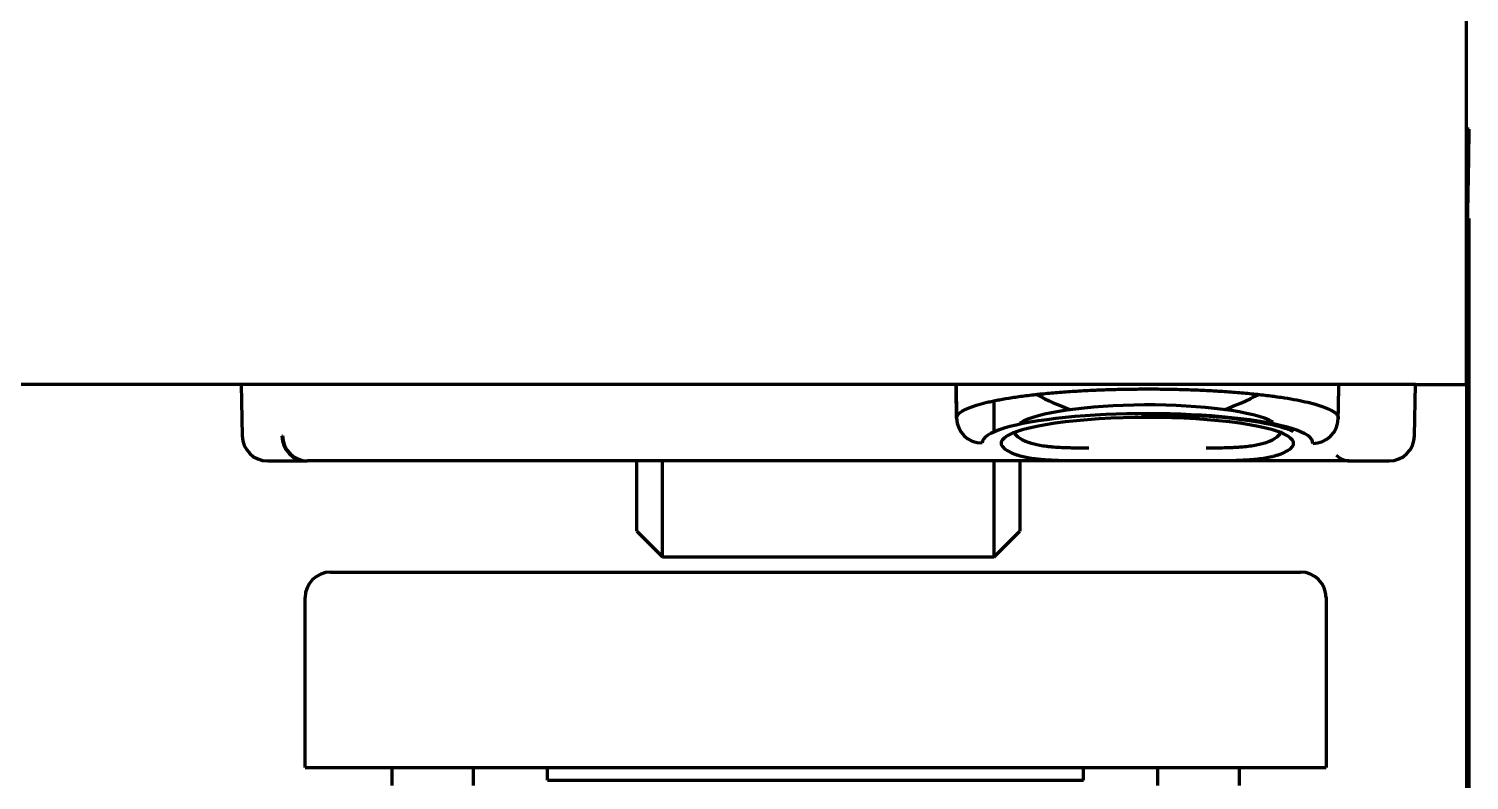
# Model space of a CAD drawing. Header units: inches. Extents: x -3055 to 7244, y 299 to 5591.
# Drawn here: x 3632.8 to 3689.2, y 2145.1 to 2174.6 of the extents above; entities that cross this region are included whole.
import ezdxf

# ---------------------------------------------------------------- set-up
doc = ezdxf.new("R2010")
doc.units = ezdxf.units.IN

msp = doc.modelspace()

# ---------------------------------------------------------------- linework, layer by layer
at = {"linetype": 'Continuous', "lineweight": 70}
for p, q in [((3689.119, 2160.627), (3689.119, 3808.627)), ((3689.223, 2170.627), (3689.119, 2170.627)), ((3689.203, 2169.455), (3689.223, 2170.627)), ((3689.119, 2164.627), (3689.203, 2169.455)), ((3689.162, 2167.123), (3689.205, 2167.123)), ((3689.205, 2167.123), (3689.205, 2165.123)), ((3689.155, 2165.123), (3689.155, 2166.689)), ((3689.155, 2104.123), (3689.155, 2165.123)), ((3689.205, 2165.123), (3689.205, 2104.123)), ((3689.119, 2164.623), (3689.155, 2164.623)), ((3687.119, 2160.627), (3521.119, 2160.627)), ((3641.119, 2160.627), (3641.154, 2158.61)), ((3669.119, 2160.627), (3669.142, 2159.301)), ((3687.083, 2158.61), (3687.119, 2160.627)), ((3687.119, 2160.627), (3689.119, 2160.627)), ((3689.119, 2160.643), (3689.119, 2144.823)), ((3670.619, 2158.768), (3670.619, 2159.954)), ((3642.154, 2157.627), (3643.688, 2157.627)), ((3674.102, 2157.627), (3643.712, 2157.627)), ((3656.619, 2154.877), (3656.619, 2157.627)), ((3657.619, 2153.877), (3657.619, 2157.628)), ((3670.619, 2153.877), (3670.619, 2157.628)), ((3671.619, 2157.626), (3671.619, 2154.877)), ((3679.135, 2157.627), (3674.102, 2157.627)), ((3684.526, 2157.627), (3679.135, 2157.627)), ((3684.526, 2157.627), (3686.083, 2157.627)), ((3656.619, 2154.877), (3657.619, 2153.877)), ((3670.619, 2153.877), (3671.619, 2154.877)), ((3657.619, 2153.877), (3670.619, 2153.877)), ((3644.619, 2153.273), (3682.619, 2153.273)), ((3643.619, 2150.179), (3643.619, 2152.273)), ((3683.619, 2152.273), (3683.619, 2150.179)), ((3643.619, 2146.871), (3643.619, 2150.179)), ((3683.619, 2150.179), (3683.619, 2146.871)), ((3643.619, 2145.623), (3643.619, 2146.871)), ((3683.619, 2146.871), (3683.619, 2145.623)), ((3644.619, 2145.623), (3682.619, 2145.623)), ((3647.019, 2145.623), (3647.019, 2144.912)), ((3650.219, 2144.912), (3650.219, 2145.623)), ((3653.119, 2145.123), (3653.119, 2145.623)), ((3674.119, 2145.123), (3674.119, 2145.623)), ((3677.019, 2145.623), (3677.019, 2144.912)), ((3680.219, 2144.912), (3680.219, 2145.623)), ((3653.119, 2145.123), (3674.119, 2145.123))]:
    msp.add_line(p, q, dxfattribs=at)
for centre, radius, start, end in [((3676.619, 2168.21), 9.083, 241.3979, 250.6872), ((3676.619, 2168.21), 9.083, 289.3128, 298.6021), ((3642.154, 2158.627), 1, 181, 270), ((3686.083, 2158.627), 1, 270, 359), ((3644.619, 2152.273), 1, 90, 180), ((3682.619, 2152.273), 1, 0, 90)]:
    msp.add_arc(centre, radius, start, end, dxfattribs=at)
for centre, major_axis, ratio, start_param, end_param in [((3676.619, 2158.338), (6.477, 0), 0.176328, 6.264418, 9.430614), ((3676.619, 2158.811), (5.23, 0), 0.193184, 0.342334, 2.843796), ((3670.142, 2159.316), (-0.999, -0.033), 0.984791, 6.267311, 7.821398), ((3676.619, 2158.319), (5.73, 0), 0.176327, 5.80633, 9.901633), ((3683.094, 2159.301), (0.994, -0.106), 0.98464, 4.816817, 6.373149), ((3643.688, 2158.627), (0, 1), 0.981161, 1.58825, 3.141593), ((3643.712, 2158.627), (0, 1), 0.975126, 1.58866, 3.141593), ((3676.619, 2158.811), (5.23, 0), 0.193184, 3.141537, 3.618448), ((3676.619, 2158.811), (5.23, 0), 0.193184, 5.80633, 6.283241)]:
    msp.add_ellipse(centre, major_axis=major_axis, ratio=ratio, start_param=start_param, end_param=end_param, dxfattribs=at)
for points in [[(3669.142, 2159.298), (3669.134, 2159.741), (3669.126, 2160.184), (3669.119, 2160.627)], [(3642.707, 2158.61), (3642.717, 2158.609), (3642.727, 2158.609), (3642.737, 2158.609)], [(3684.009, 2157.855), (3684.1, 2157.779), (3684.278, 2157.665), (3684.445, 2157.627), (3684.526, 2157.627)]]:
    msp.add_open_spline(points, degree=3, dxfattribs=at)
for points, knots in [([(3684.094, 2159.283), (3684.097, 2159.472), (3684.101, 2159.661), (3684.105, 2159.885), (3684.105, 2159.92), (3684.11, 2160.179), (3684.114, 2160.403), (3684.118, 2160.627)], [0, 0, 0, 0, 0.421536, 0.421536, 0.500004, 0.500004, 1, 1, 1, 1]), ([(3669.142, 2159.298), (3669.14, 2159.336), (3669.151, 2159.373), (3669.197, 2159.448), (3669.232, 2159.485), (3669.302, 2159.54), (3669.328, 2159.559), (3669.373, 2159.586), (3669.388, 2159.595), (3669.421, 2159.614), (3669.438, 2159.623), (3669.526, 2159.668), (3669.608, 2159.703), (3669.793, 2159.772), (3669.897, 2159.806), (3670.126, 2159.872), (3670.251, 2159.904), (3670.422, 2159.944), (3670.457, 2159.952), (3670.528, 2159.967), (3670.637, 2159.99), (3670.75, 2160.012), (3670.983, 2160.056), (3671.312, 2160.112), (3671.675, 2160.162), (3671.961, 2160.198), (3672.058, 2160.21), (3672.208, 2160.227), (3672.259, 2160.233), (3672.36, 2160.244), (3672.411, 2160.249), (3672.669, 2160.275), (3673.092, 2160.314), (3673.537, 2160.346), (3673.993, 2160.375), (3674.227, 2160.388), (3674.526, 2160.401), (3674.586, 2160.404), (3674.706, 2160.409), (3674.887, 2160.416), (3675.068, 2160.422), (3675.432, 2160.433), (3675.676, 2160.438), (3676.167, 2160.445), (3676.414, 2160.447), (3676.725, 2160.447), (3676.787, 2160.447), (3676.912, 2160.446), (3676.975, 2160.446), (3677.162, 2160.444), (3677.286, 2160.443), (3677.656, 2160.437), (3678.144, 2160.425), (3678.621, 2160.406), (3678.976, 2160.389), (3679.093, 2160.383), (3679.268, 2160.373), (3679.326, 2160.369), (3679.442, 2160.362), (3679.5, 2160.359), (3679.786, 2160.34), (3680.008, 2160.323), (3680.44, 2160.287), (3680.649, 2160.267), (3681.055, 2160.225), (3681.251, 2160.202), (3681.488, 2160.171), (3681.536, 2160.165), (3681.628, 2160.152), (3681.766, 2160.133), (3681.898, 2160.114), (3682.155, 2160.073), (3682.479, 2160.017), (3682.765, 2159.956), (3682.966, 2159.908), (3683.03, 2159.892), (3683.123, 2159.868), (3683.154, 2159.859), (3683.213, 2159.843), (3683.241, 2159.835), (3683.382, 2159.793), (3683.483, 2159.759), (3683.662, 2159.689), (3683.741, 2159.654), (3683.842, 2159.6), (3683.873, 2159.582), (3683.914, 2159.554), (3683.928, 2159.545), (3683.953, 2159.527), (3683.964, 2159.517), (3684.02, 2159.471), (3684.083, 2159.396), (3684.099, 2159.321), (3684.094, 2159.283)], [0, 0, 0, 0, 0.03125, 0.03125, 0.0625, 0.0625, 0.078125, 0.078125, 0.085938, 0.085938, 0.09375, 0.09375, 0.125, 0.125, 0.15625, 0.15625, 0.1875, 0.1875, 0.195313, 0.195313, 0.203125, 0.21875, 0.21875, 0.25, 0.28125, 0.28125, 0.296875, 0.296875, 0.304688, 0.304688, 0.3125, 0.3125, 0.34375, 0.375, 0.375, 0.40625, 0.40625, 0.414063, 0.414063, 0.421875, 0.4375, 0.4375, 0.46875, 0.46875, 0.5, 0.5, 0.507813, 0.507813, 0.515625, 0.515625, 0.53125, 0.53125, 0.5625, 0.59375, 0.59375, 0.609375, 0.609375, 0.617188, 0.617188, 0.625, 0.625, 0.65625, 0.65625, 0.6875, 0.6875, 0.71875, 0.71875, 0.726563, 0.726563, 0.734375, 0.75, 0.75, 0.78125, 0.8125, 0.8125, 0.828125, 0.828125, 0.835938, 0.835938, 0.84375, 0.84375, 0.875, 0.875, 0.90625, 0.90625, 0.921875, 0.921875, 0.929688, 0.929688, 0.9375, 0.9375, 0.96875, 1, 1, 1, 1]), ([(3676.39, 2159.46), (3677.142, 2159.465), (3678.589, 2159.434), (3680.514, 2159.253), (3681.752, 2159.011), (3682.252, 2158.833), (3682.328, 2158.778), (3682.328, 2158.779)], [0, 0, 0, 0, 0.253795, 0.521985, 0.754556, 0.923912, 1, 1, 1, 1]), ([(3674.322, 2158.127), (3674.195, 2158.127), (3674.072, 2158.128), (3673.891, 2158.129), (3673.831, 2158.13), (3673.713, 2158.132), (3673.655, 2158.133), (3673.483, 2158.138), (3673.262, 2158.145), (3673.055, 2158.158), (3672.93, 2158.168), (3672.905, 2158.17), (3672.856, 2158.174), (3672.783, 2158.181), (3672.713, 2158.189), (3672.577, 2158.205), (3672.49, 2158.218), (3672.245, 2158.262), (3672.099, 2158.3), (3671.972, 2158.347)], [0, 0, 0, 0, 0.125, 0.125, 0.1875, 0.1875, 0.25, 0.25, 0.375, 0.5, 0.5, 0.53125, 0.53125, 0.5625, 0.625, 0.625, 0.75, 0.75, 1, 1, 1, 1]), ([(3681.265, 2158.347), (3681.233, 2158.335), (3681.2, 2158.324), (3681.132, 2158.303), (3681.096, 2158.293), (3680.986, 2158.264), (3680.83, 2158.23), (3680.57, 2158.192), (3680.378, 2158.173), (3680.253, 2158.163), (3680.227, 2158.162), (3680.176, 2158.158), (3680.099, 2158.153), (3680.02, 2158.149), (3679.859, 2158.141), (3679.638, 2158.134), (3679.288, 2158.128), (3679.042, 2158.127), (3678.915, 2158.127)], [0, 0, 0, 0, 0.0625, 0.0625, 0.125, 0.125, 0.25, 0.375, 0.5, 0.5, 0.53125, 0.53125, 0.5625, 0.625, 0.625, 0.75, 0.875, 1, 1, 1, 1]), ([(3674.102, 2157.627), (3673.962, 2157.627), (3673.826, 2157.628), (3673.626, 2157.629), (3673.56, 2157.63), (3673.43, 2157.632), (3673.366, 2157.634), (3673.178, 2157.638), (3672.935, 2157.646), (3672.708, 2157.659), (3672.571, 2157.67), (3672.544, 2157.672), (3672.49, 2157.676), (3672.411, 2157.683), (3672.334, 2157.691), (3672.186, 2157.709), (3671.997, 2157.735), (3671.745, 2157.787), (3671.597, 2157.831), (3671.528, 2157.855)], [0, 0, 0, 0, 0.125, 0.125, 0.1875, 0.1875, 0.25, 0.25, 0.375, 0.5, 0.5, 0.53125, 0.53125, 0.5625, 0.625, 0.625, 0.75, 0.875, 1, 1, 1, 1]), ([(3681.709, 2157.855), (3681.675, 2157.843), (3681.639, 2157.831), (3681.583, 2157.815), (3681.564, 2157.809), (3681.525, 2157.799), (3681.427, 2157.773), (3681.236, 2157.734), (3680.953, 2157.695), (3680.744, 2157.675), (3680.606, 2157.665), (3680.579, 2157.663), (3680.523, 2157.659), (3680.438, 2157.654), (3680.351, 2157.65), (3680.175, 2157.642), (3679.933, 2157.634), (3679.676, 2157.63), (3679.411, 2157.628), (3679.275, 2157.627), (3679.135, 2157.627)], [0, 0, 0, 0, 0.0625, 0.0625, 0.09375, 0.09375, 0.125, 0.25, 0.375, 0.5, 0.5, 0.53125, 0.53125, 0.5625, 0.625, 0.625, 0.75, 0.875, 0.875, 1, 1, 1, 1]), ([(3643.619, 2145.623), (3643.619, 2145.623), (3643.625, 2145.623), (3643.643, 2145.623), (3643.65, 2145.623), (3643.664, 2145.623), (3643.669, 2145.623), (3643.679, 2145.623), (3643.685, 2145.623), (3643.715, 2145.623), (3643.745, 2145.623), (3643.798, 2145.623), (3643.817, 2145.623), (3643.848, 2145.623), (3643.859, 2145.623), (3643.88, 2145.623), (3643.892, 2145.623), (3643.949, 2145.623), (3643.999, 2145.623), (3644.067, 2145.623), (3644.081, 2145.623), (3644.11, 2145.623), (3644.124, 2145.623), (3644.168, 2145.623), (3644.198, 2145.623), (3644.289, 2145.623), (3644.353, 2145.623), (3644.435, 2145.623), (3644.451, 2145.623), (3644.485, 2145.623), (3644.501, 2145.623), (3644.551, 2145.623), (3644.585, 2145.623), (3644.619, 2145.623)], [0, 0, 0, 0, 0.118305, 0.118305, 0.181284, 0.181284, 0.212773, 0.212773, 0.244262, 0.244262, 0.370218, 0.370218, 0.433196, 0.433196, 0.464685, 0.464685, 0.496175, 0.496175, 0.622131, 0.622131, 0.65362, 0.65362, 0.685109, 0.685109, 0.748087, 0.748087, 0.874044, 0.874044, 0.905533, 0.905533, 0.937022, 0.937022, 1, 1, 1, 1]), ([(3682.619, 2145.623), (3682.686, 2145.623), (3682.752, 2145.623), (3682.85, 2145.623), (3682.882, 2145.623), (3682.93, 2145.623), (3682.946, 2145.623), (3682.977, 2145.623), (3682.993, 2145.623), (3683.069, 2145.623), (3683.127, 2145.623), (3683.195, 2145.623), (3683.209, 2145.623), (3683.235, 2145.623), (3683.248, 2145.623), (3683.286, 2145.623), (3683.334, 2145.623), (3683.378, 2145.623), (3683.419, 2145.623), (3683.438, 2145.623), (3683.492, 2145.623), (3683.522, 2145.623), (3683.558, 2145.623), (3683.568, 2145.623), (3683.582, 2145.623), (3683.586, 2145.623), (3683.594, 2145.623), (3683.597, 2145.623), (3683.612, 2145.623), (3683.618, 2145.623), (3683.618, 2145.623)], [0, 0, 0, 0, 0.125376, 0.125376, 0.188065, 0.188065, 0.219409, 0.219409, 0.250753, 0.250753, 0.376129, 0.376129, 0.407474, 0.407474, 0.438818, 0.438818, 0.501506, 0.564194, 0.564194, 0.626882, 0.626882, 0.752259, 0.752259, 0.814947, 0.814947, 0.846291, 0.846291, 0.877635, 0.877635, 1, 1, 1, 1])]:
    msp.add_open_spline(points, degree=3, knots=knots, dxfattribs=at)

doc.saveas('drawing.dxf')
